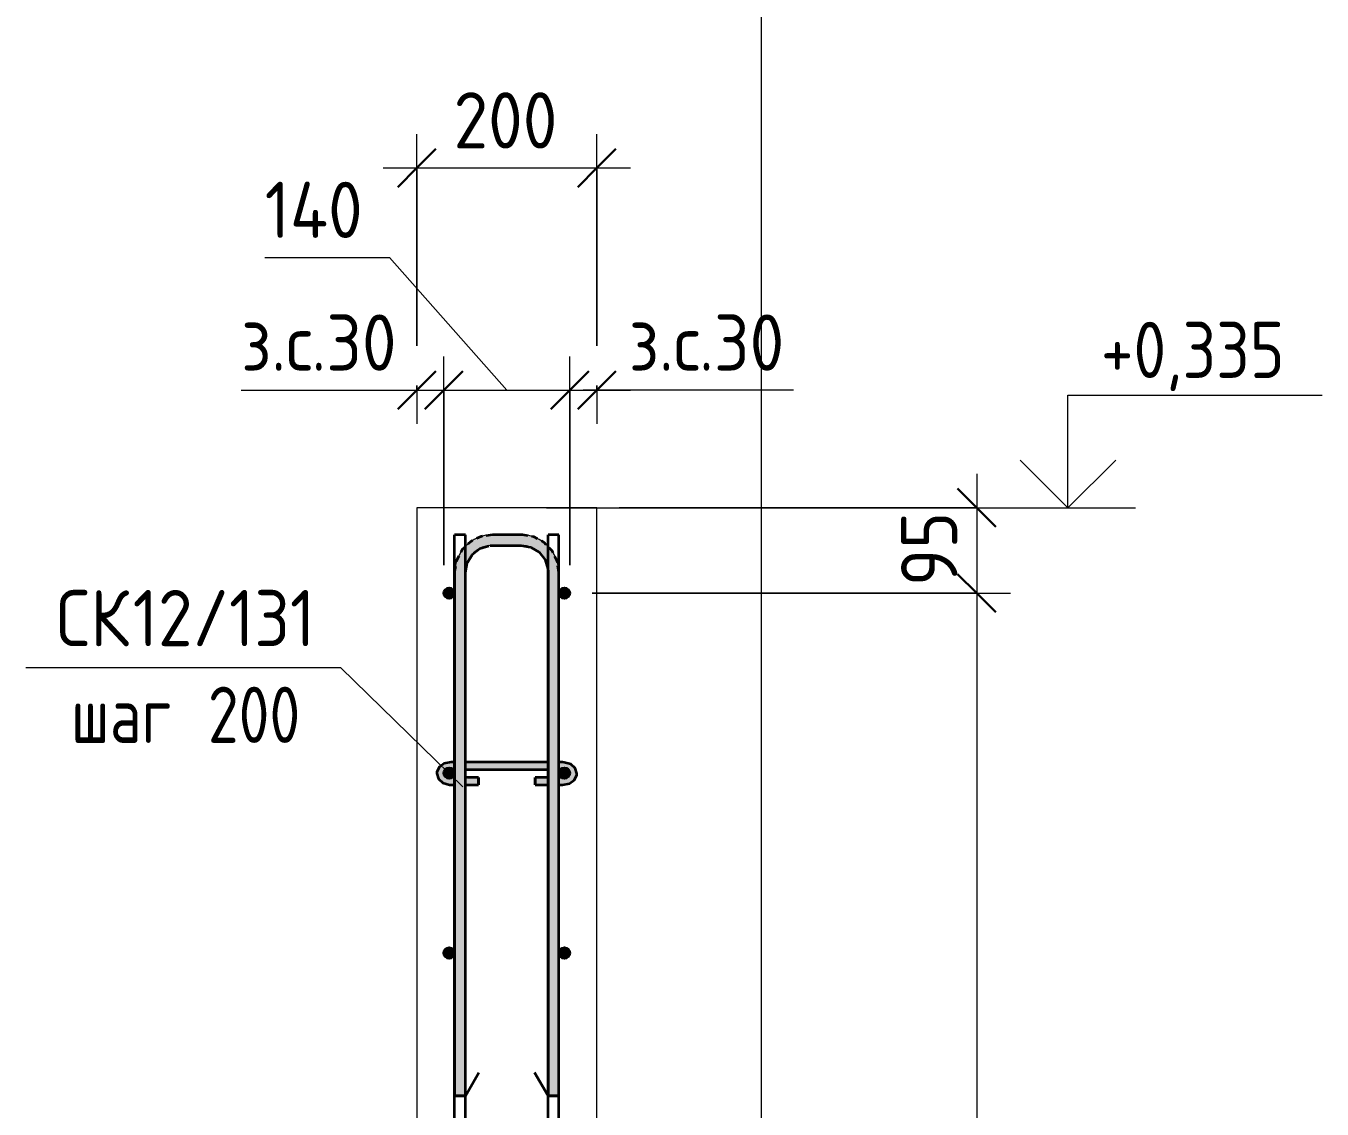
# Model space of a CAD drawing. Header units: millimetres. Extents: x -39853 to 12393, y -4903 to 80275.
# Drawn here: x 3796 to 5236, y -333 to 871 of the extents above; entities that cross this region are included whole.
import ezdxf

# ---------------------------------------------------------------- set-up
doc = ezdxf.new("R2010")
doc.units = ezdxf.units.MM
for name, color, linetype, lineweight in [('AA_Dim', 7, 'Continuous', 9), ('AA_Dim-25', 7, 'Continuous', 9), ('AA_Oformlenie', 7, 'Continuous', 9), ('AA_Vinoska', 7, 'Continuous', 9), ('AA_Visotnaya otmetka', 7, 'Continuous', 9), ('AF_Stena_Опалубка', 253, 'Continuous', 20), ('KR_Armatura', 7, 'Continuous', 20), ('KR_Armatura_Tonkie', 7, 'Continuous', 20)]:
    doc.layers.add(name, color=color, linetype=linetype, lineweight=lineweight)
doc.styles.add('ISOCPEUR_6', font='isocpeur.ttf', dxfattribs={"width": 0.9, "height": 62.5})
doc.styles.add('ISOCPEUR_7', font='isocpeur.ttf', dxfattribs={"width": 0.8, "height": 62.5})
doc.styles.add('ISOCPEUR_8', font='isocpeur.ttf', dxfattribs={"width": 0.85, "height": 62.5})
doc.dimstyles.new('00_Точн_3_знака__прозр__3', dxfattribs={"dimscale": 304.8, "dimtxt": 62.248823, "dimasz": 0.139436, "dimexe": 0.123031, "dimexo": 0.082021, "dimgap": 0.008202, "dimtad": 1, "dimdec": 3, "dimrnd": 0.001, "dimdsep": 46, "dimtxsty": 'ISOCPEUR_6', "dimblk1": 'OBLIQUE', "dimblk2": 'OBLIQUE', "dimsah": 1, "dimcen": 0.09, "dimdle": 0.123031, "dimazin": 0, "dimtfac": 1, "dimtdec": 4, "dimtix": 1, "dimtmove": 0, "dimatfit": 3, "dimfxl": 1, "dimtvp": 1, "dimtolj": 1, "dimtzin": 0, "dimlwd": 18, "dimlwe": 18, "dimarcsym": 2})
doc.dimstyles.new('05_Округл_5мм__прозр__2', dxfattribs={"dimscale": 304.8, "dimtxt": 62.248823, "dimasz": 0.139436, "dimexe": 0.123031, "dimexo": 0.082021, "dimgap": 0.008202, "dimtad": 1, "dimdec": 0, "dimrnd": 5, "dimdsep": 46, "dimtxsty": 'ISOCPEUR_6', "dimblk1": 'OBLIQUE', "dimblk2": 'OBLIQUE', "dimsah": 1, "dimcen": 0.09, "dimdle": 0.123031, "dimazin": 0, "dimtfac": 1, "dimtdec": 4, "dimtix": 1, "dimtmove": 1, "dimatfit": 3, "dimfxl": 1, "dimtvp": 1, "dimtolj": 1, "dimtzin": 0, "dimlwd": 18, "dimlwe": 18, "dimarcsym": 2})
doc.dimstyles.new('05_Округл_5мм__прозр__3', dxfattribs={"dimscale": 304.8, "dimtxt": 62.248823, "dimasz": 0.139436, "dimexe": 0.123031, "dimexo": 0.082021, "dimgap": 0.008202, "dimtad": 1, "dimdec": 0, "dimrnd": 5, "dimdsep": 46, "dimtxsty": 'ISOCPEUR_6', "dimblk1": 'OBLIQUE', "dimblk2": 'OBLIQUE', "dimsah": 1, "dimcen": 0.09, "dimdle": 0.123031, "dimazin": 0, "dimtfac": 1, "dimtdec": 4, "dimtix": 1, "dimtmove": 0, "dimatfit": 3, "dimfxl": 1, "dimtvp": 1, "dimtolj": 1, "dimtzin": 0, "dimlwd": 18, "dimlwe": 18, "dimarcsym": 2})

# ---------------------------------------------------------------- blocks, each defined once
blk = doc.blocks.new('350_Стержень П торец СК-СГ _НесАрм_РабПлоск_ - 350_Стержень П торец СК-СГ _НесАрм_РабПлоск_-4048872-2-2 Армирование')
at = {"layer": 'KR_Armatura_Tonkie', "lineweight": 35}
blk.add_hatch(color=14, dxfattribs=at).paths.add_polyline_path([(-77207.8, -318.9), (-77196.1, -318.9), (-77196, 264.3), (-77195.1, 270.8), (-77192.1, 278.1), (-77187.3, 284.3), (-77181, 289.1), (-77173.8, 292.1), (-77166, 293.2), (-77134, 293.2), (-77126.1, 292.1), (-77118.1, 288.5), (-77112.6, 284.3), (-77107.8, 278.1), (-77104.8, 270.8), (-77103.8, 263), (-77103.8, -318.9), (-77092.1, -318.9), (-77092.1, 263), (-77093.6, 273.8), (-77097.7, 283.9), (-77104.4, 292.6), (-77113, 299.2), (-77123.1, 303.4), (-77134, 304.8), (-77166, 304.8), (-77176.8, 303.4), (-77186.9, 299.2), (-77196, 292), (-77202.2, 283.9), (-77206.4, 273.8), (-77207.8, 263), (-77207.8, -301.3)])
at = {"layer": 'KR_Armatura'}
for p, q in [((-77134, 304.8), (-77166, 304.8)), ((-77166, 293.2), (-77134, 293.2)), ((-77207.8, 263), (-77207.8, -318.9)), ((-77196.1, -318.9), (-77196.1, 263)), ((-77103.8, 263), (-77103.8, -318.9)), ((-77092.1, -318.9), (-77092.1, 263)), ((-77207.8, -318.9), (-77196.1, -318.9)), ((-77103.8, -318.9), (-77092.1, -318.9))]:
    blk.add_line(p, q, dxfattribs=at)
for centre, radius, start, end in [((-77166, 263), 41.8, 90, 135.9527), ((-77134, 263), 41.8, 44.0473, 90), ((-77166, 263), 41.8, 135.9527, 180), ((-77166, 263), 30.2, 90, 177.51), ((-77134, 263), 30.2, 2.49, 90), ((-77134, 263), 41.8, 360, 44.0473), ((-77166, 263), 30.2, 177.51, 180), ((-77134, 263), 30.2, 0, 2.49)]:
    blk.add_arc(centre, radius, start, end, dxfattribs=at)
at = {"layer": 'KR_Armatura_Tonkie', "lineweight": 35}
for p, q in [((-77207.8, -318.9), (-77196.1, -318.9)), ((-77103.8, -318.9), (-77092.1, -318.9))]:
    blk.add_line(p, q, dxfattribs=at)
blk = doc.blocks.new('350_Стержень П торец СК-СГ _НесАрм_РабПлоск_ - 350_Стержень П торец СК-СГ _НесАрм_РабПлоск_-V11-2-2 Армирование')
at = {"layer": 'KR_Armatura_Tonkie', "lineweight": 35}
h = blk.add_hatch(color=14, dxfattribs=at)
h.paths.add_polyline_path([(-77196.1, 263), (-77196, 263), (-77194.7, 271.3), (-77191.9, 278.1), (-77187, 284.3), (-77180.6, 289.1), (-77173.7, 292), (-77175.3, 291.5), (-77181.7, 288.6), (-77187.8, 283.7), (-77192.2, 277.7), (-77195.1, 270.8), (-77196.1, 263.6)])
h.paths.add_polyline_path([(-77207.8, 263), (-77206.3, 274), (-77201.9, 284.3), (-77194.8, 293.1), (-77186, 299.6), (-77175.8, 303.5), (-77177.2, 303.4), (-77187.1, 299.2), (-77196, 292.2), (-77202.5, 283.5), (-77206.5, 273.8), (-77208, 263)])
h = blk.add_hatch(color=14, dxfattribs=at)
h.paths.add_polyline_path([(-77103.8, 263), (-77103.8, 263), (-77105.1, 271.4), (-77108.3, 278.7), (-77113.2, 284.8), (-77119.3, 289.3), (-77126.2, 292.1), (-77125.8, 291.8), (-77118.9, 288.9), (-77112.5, 283.9), (-77107.8, 277.6), (-77105, 270.8), (-77104, 263)])
h.paths.add_polyline_path([(-77092, 263), (-77093.6, 274.3), (-77097.8, 284.3), (-77104.7, 293.1), (-77113.4, 299.6), (-77123.1, 303.6), (-77123, 303.3), (-77112.7, 299), (-77103.8, 291.9), (-77097.5, 283.3), (-77093.4, 272.8), (-77092.1, 263)])
blk.add_hatch(color=14, dxfattribs=at).paths.add_polyline_path([(-77208, -318.9), (-77207.8, -318.9), (-77208, -301.3)])
for p, q in [((-77166, 305), (-77173.4, 303.9)), ((-77134, 305), (-77166, 305)), ((-77168.3, 292.9), (-77166, 293)), ((-77166, 293), (-77134, 293)), ((-77134, 293), (-77123.6, 291.1)), ((-77122.9, 290.8), (-77114.1, 285.5)), ((-77193.7, 274.1), (-77188.4, 282.8)), ((-77208, 263), (-77208, -318.9)), ((-77196, 263), (-77194.1, 273.3)), ((-77196, -318.9), (-77196, 263)), ((-77104.1, 265.4), (-77104, 263)), ((-77104, 263), (-77104, -318.9)), ((-77092, 263), (-77093.1, 270.4)), ((-77092, -318.9), (-77092, 263)), ((-77196, -318.9), (-77181, -292.9)), ((-77104, -318.9), (-77119, -292.9)), ((-77196, -318.9), (-77208, -318.9)), ((-77207.8, -318.9), (-77196.2, -318.9)), ((-77102.2, -318.9), (-77104, -318.9)), ((-77103.8, -318.9), (-77092.2, -318.9)), ((-77101, -318.9), (-77102.2, -318.9)), ((-77099.5, -318.9), (-77101, -318.9)), ((-77092, -318.9), (-77099.5, -318.9))]:
    blk.add_line(p, q, dxfattribs=at)
at = {"layer": 'KR_Armatura_Tonkie', "lineweight": 35, "flags": 128}
for points in [[(-77177.1, 303.3), (-77178.6, 303), (-77183.6, 300.6)], [(-77126.7, 303.9), (-77132.4, 305), (-77134, 305)], [(-77115.8, 300.4), (-77119.8, 302.5), (-77122.1, 303)], [(-77196.8, 290.9), (-77199.4, 288.4), (-77201, 285.5)], [(-77187.9, 298.5), (-77190.1, 297.3), (-77193.3, 294.3)], [(-77188.4, 282.9), (-77179.8, 289.6), (-77170, 292.6)], [(-77106.1, 293.9), (-77108.5, 296.4), (-77111.5, 298)], [(-77098.5, 284.9), (-77099.6, 287.2), (-77102.7, 290.3)], [(-77203.4, 281.1), (-77205.5, 277.1), (-77206, 274.8)], [(-77114, 285.4), (-77107.4, 276.9), (-77104.3, 267)], [(-77093.7, 274.1), (-77093.9, 275.7), (-77096.4, 280.6)], [(-77206.8, 270.2), (-77207.9, 264.5), (-77208, 263)]]:
    blk.add_lwpolyline(points, dxfattribs=at)
blk = doc.blocks.new('350_Стержень П торец СК-СГ _НесАрм_РабПлоск_ - 350_Стержень П торец СК-СГ _НесАрм_РабПлоск_-4142405-2-2 Армирование')
at = {"layer": 'KR_Armatura_Tonkie'}
for points in [[(-77214, -966), (-77212.4, -965.8), (-77211, -965.2), (-77209.7, -964.2), (-77208.8, -963), (-77208.2, -961.6), (-77208, -960), (-77208.2, -958.4), (-77208.8, -957), (-77209.7, -955.8), (-77211, -954.8), (-77212.4, -954.2), (-77214, -954), (-77215.5, -954.2), (-77217, -954.8), (-77218.2, -955.8), (-77219.2, -957), (-77219.8, -958.4), (-77220, -960), (-77219.8, -961.6), (-77219.2, -963), (-77218.2, -964.2), (-77217, -965.2), (-77215.5, -965.8)], [(-77086, -966), (-77084.4, -965.8), (-77083, -965.2), (-77081.7, -964.2), (-77080.8, -963), (-77080.2, -961.6), (-77080, -960), (-77080.2, -958.4), (-77080.8, -957), (-77081.7, -955.8), (-77083, -954.8), (-77084.4, -954.2), (-77086, -954), (-77087.5, -954.2), (-77089, -954.8), (-77090.2, -955.8), (-77091.2, -957), (-77091.8, -958.4), (-77092, -960), (-77091.8, -961.6), (-77091.2, -963), (-77090.2, -964.2), (-77089, -965.2), (-77087.5, -965.8)]]:
    blk.add_hatch(color=256, dxfattribs=at).paths.add_polyline_path(points)
at = {"layer": 'AA_Oformlenie'}
for centre, start, end in [((-77214, -960), 90, 270), ((-77214, -960), 270, 90), ((-77086, -960), 90, 270), ((-77086, -960), 270, 90)]:
    blk.add_arc(centre, 6, start, end, dxfattribs=at)
at = {"layer": 'KR_Armatura_Tonkie', "lineweight": 35}
for centre in [(-77214, -960), (-77086, -960)]:
    blk.add_circle(centre, 6, dxfattribs=at)
blk = doc.blocks.new('261_Шпилька массив _НесАрм_РабПлоск_ - 8 А240-4178995-2-2 Армирование')
at = {"layer": 'KR_Armatura_Tonkie', "lineweight": 35}
for points in [[(-77211.8, 27), (-77211.8, 33.8), (-77214.4, 34.1), (-77216.5, 34.6), (-77217, 34.8), (-77218.7, 36.5), (-77219.2, 37), (-77219.9, 39.5), (-77219.9, 40.1), (-77219.3, 42.6), (-77218.7, 43.6), (-77217.9, 44.5), (-77217, 45.2), (-77215.5, 45.8), (-77214, 46), (-77211.8, 46), (-77211.8, 50.8), (-77217.9, 50), (-77223.1, 47.5), (-77226.6, 43.8), (-77227.8, 39.5), (-77226.6, 35.2), (-77222.8, 31.1), (-77220.1, 29), (-77217.9, 28), (-77215.2, 27.6)], [(-77088, 27), (-77080.4, 28.5), (-77075.5, 31.7), (-77073.2, 35.2), (-77072, 39.5), (-77073.2, 43.8), (-77076.6, 47.5), (-77082.1, 50), (-77088, 50.8), (-77088, 45.6), (-77086.9, 45.9), (-77085.9, 46), (-77083.8, 45.5), (-77082.1, 44.5), (-77081.2, 43.5), (-77080.5, 42.3), (-77080.1, 41.2), (-77080.1, 39.2), (-77080.2, 38.4), (-77081, 36.6), (-77081.8, 35.7), (-77084, 34.4), (-77085.3, 34.1), (-77088, 33.6), (-77088, 27.2)]]:
    blk.add_hatch(color=256, dxfattribs=at).paths.add_polyline_path(points)
h = blk.add_hatch(color=256, dxfattribs=at)
h.paths.add_polyline_path([(-77211.8, 33.8), (-77211.8, 34.5), (-77212.4, 34)])
h.paths.add_polyline_path([(-77226.6, 43.8), (-77223.1, 47.5), (-77217.7, 50), (-77211.8, 50.8), (-77211.8, 52), (-77218, 51), (-77220.5, 49.8), (-77223.8, 47.2)])
h = blk.add_hatch(color=256, dxfattribs=at)
h.paths.add_polyline_path([(-77211.8, 50.8), (-77208, 50.8), (-77208, 52), (-77211.8, 51.9), (-77211.8, 51.5)])
h.paths.add_polyline_path([(-77186, 50.8), (-77104, 50.9), (-77104, 52), (-77196, 51.9), (-77196, 50.8)])
h.paths.add_polyline_path([(-77092, 50.8), (-77088, 50.8), (-77088, 52), (-77092, 51.8), (-77092, 50.8)])
h = blk.add_hatch(color=256, dxfattribs=at)
h.paths.add_polyline_path([(-77208.2, 44), (-77208, 44.2), (-77208, 50.8), (-77211.8, 50.8), (-77211.8, 45.5), (-77210.1, 44.5), (-77209.2, 44), (-77208.7, 44)])
h.paths.add_polyline_path([(-77196, 44), (-77104, 44.1), (-77104, 50.8), (-77196, 50.8), (-77196, 44)])
h.paths.add_polyline_path([(-77092, 44), (-77090.2, 44.2), (-77088, 46), (-77088, 50.8), (-77092, 50.8), (-77092, 44.1)])
h = blk.add_hatch(color=256, dxfattribs=at)
h.paths.add_polyline_path([(-77088, 33.8), (-77087.5, 34.2), (-77088, 34.2), (-77088, 34)])
h.paths.add_polyline_path([(-77073.2, 43.8), (-77075.6, 47.4), (-77080.4, 50.5), (-77088, 51.9), (-77088, 50.8), (-77081.8, 50), (-77076.6, 47.5)])
h = blk.add_hatch(color=256, dxfattribs=at)
h.paths.add_polyline_path([(-77209.7, 33.8), (-77208, 33.8), (-77208, 35), (-77211, 34.8), (-77211.8, 34.2), (-77211.8, 33.8)])
h.paths.add_polyline_path([(-77181.5, 33.8), (-77181.5, 35), (-77196, 34.9), (-77196, 33.8), (-77186, 33.8)])
h = blk.add_hatch(color=256, dxfattribs=at)
h.paths.add_polyline_path([(-77181.5, 27), (-77181.5, 33.8), (-77196, 33.6), (-77196, 27), (-77186, 27)])
h.paths.add_polyline_path([(-77211.8, 27), (-77208, 27.2), (-77208, 33.8), (-77211.8, 33.6), (-77211.8, 27.2)])
h = blk.add_hatch(color=256, dxfattribs=at)
h.paths.add_polyline_path([(-77118.1, 33.8), (-77104, 33.8), (-77104, 35), (-77118.3, 34.9), (-77118.3, 33.8)])
h.paths.add_polyline_path([(-77088, 33.8), (-77088.2, 34.5), (-77089.6, 35), (-77092, 34.8), (-77092, 33.8), (-77088.4, 33.8)])
h = blk.add_hatch(color=256, dxfattribs=at)
h.paths.add_polyline_path([(-77118.1, 27), (-77104, 27.2), (-77104, 33.8), (-77118.3, 33.8), (-77118.3, 27)])
h.paths.add_polyline_path([(-77092, 27), (-77088, 27.2), (-77088, 33.8), (-77092, 33.6), (-77092, 27)])
for p, q in [((-77208, 52), (-77211.8, 52)), ((-77209.6, 44), (-77208, 44)), ((-77104, 52), (-77196, 52)), ((-77196, 44), (-77104, 44)), ((-77088, 52), (-77092, 52)), ((-77092, 44), (-77090.4, 44)), ((-77208, 35), (-77210.7, 35)), ((-77181.5, 35), (-77196, 35)), ((-77181.5, 35), (-77181.5, 33.8)), ((-77181.5, 28.2), (-77181.5, 34.9)), ((-77181.5, 33.8), (-77181.5, 27)), ((-77104, 35), (-77118.3, 35)), ((-77118.3, 33.8), (-77118.3, 35)), ((-77118.3, 34.9), (-77118.3, 28.2)), ((-77118.3, 27), (-77118.3, 33.8)), ((-77089.2, 35), (-77092, 35)), ((-77211.8, 27), (-77208, 27)), ((-77196, 27), (-77181.5, 27)), ((-77181.5, 27.2), (-77181.5, 28.2)), ((-77118.3, 28.2), (-77118.3, 27.2)), ((-77118.3, 27), (-77104, 27)), ((-77092, 27), (-77088, 27))]:
    blk.add_line(p, q, dxfattribs=at)
at = {"layer": 'KR_Armatura_Tonkie', "lineweight": 35, "flags": 128}
for points in [[(-77211.8, 52), (-77219.4, 50.5), (-77225, 46.6), (-77227.7, 41.1), (-77227.8, 39.5)], [(-77072, 39.5), (-77073.8, 45.4), (-77078.8, 49.8), (-77086.1, 51.9), (-77088, 52)], [(-77227.8, 39.5), (-77225.9, 33.6), (-77220.9, 29.2), (-77213.7, 27.1), (-77211.8, 27)], [(-77088, 27), (-77080.4, 28.5), (-77074.8, 32.4), (-77072.1, 37.9), (-77072, 39.5)]]:
    blk.add_lwpolyline(points, dxfattribs=at)
blk = doc.blocks.new('011_Прямоугольник обрыва _ЭлУзла_ - 011_Прямоугольник обрыва _ЭлУзла_-4146452-2-2 Армирование')
at = {"layer": 'AA_Oformlenie'}
blk.add_line((-76867.3, 1978.9), (-76867.3, -1512.6), dxfattribs=at)
blk = doc.blocks.new('DIMBLOCK132-2-2 Армирование')
at = {"layer": 'AA_Dim-25', "lineweight": 18}
for p, q in [((4852.5, 372.5), (4852.5, 240)), ((4455.1, 335), (4890, 335)), ((4852.5, 335), (4455.1, 335)), ((4425.1, 240), (4890, 240)), ((4852.5, 240), (4425.1, 240))]:
    blk.add_line(p, q, dxfattribs=at)
at = {"layer": 'AA_Dim-25', "lineweight": 30}
for p, q in [((4852.5, 335), (4831.2, 356.3)), ((4852.5, 335), (4873.7, 313.8)), ((4852.5, 240), (4831.2, 261.3)), ((4852.5, 240), (4873.7, 218.8))]:
    blk.add_line(p, q, dxfattribs=at)
at = {"layer": 'AA_Dim-25', "color": 0, "lineweight": 18, "insert": (4768.3, 248), "char_height": 62.5, "width": 94.81, "attachment_point": 1, "rotation": 90, "line_spacing_factor": 1.149209, "style": 'ISOCPEUR_6'}
blk.add_mtext('95', dxfattribs=at)
blk = doc.blocks.new('_Oblique')
at = {"color": 0, "linetype": 'ByBlock', "lineweight": -2}
blk.add_line((-0.5, -0.5), (0.5, 0.5), dxfattribs=at)
blk = doc.blocks.new('DIMBLOCK133-2-2 Армирование')
at = {"layer": 'AA_Dim-25', "lineweight": 30}
for p, q in [((4852.5, 240), (4831.2, 261.3)), ((4852.5, 240), (4873.7, 218.8)), ((4852.5, -2760), (4831.2, -2738.7)), ((4852.5, -2760), (4873.7, -2781.2))]:
    blk.add_line(p, q, dxfattribs=at)
at = {"layer": 'AA_Dim-25', "lineweight": 18}
for p, q in [((4425.1, 240), (4890, 240)), ((4852.5, 240), (4425.1, 240)), ((4852.5, 240), (4852.5, -2760)), ((4425.1, -2760), (4890, -2760)), ((4852.5, -2760), (4425.1, -2760))]:
    blk.add_line(p, q, dxfattribs=at)
at = {"layer": 'AA_Dim-25', "color": 0, "lineweight": 18, "insert": (4768.3, -1471.9), "char_height": 62.5, "width": 508.525, "attachment_point": 1, "rotation": 90, "line_spacing_factor": 1.149209, "style": 'ISOCPEUR_6'}
blk.add_mtext('200х15=3000', dxfattribs=at)
blk = doc.blocks.new('042_М_Арматуры - Диам длина поз _ Комментарий-3662934-2-2 Армирование')
at = {"layer": 'AA_Vinoska'}
blk.add_line((-77986.3, -2667.2), (-77636.3, -2667.2), dxfattribs=at)
blk = doc.blocks.new('Высотные отметки - Стрелка вверх-400292-2-2 Армирование')
at = {"layer": 'AA_Vinoska'}
for p, q in [((-76526.3, 460), (-76243.8, 460)), ((-76526.3, 335), (-76526.3, 460)), ((-76526.3, 335), (-76579.3, 388)), ((-76526.3, 335), (-76473.2, 388)), ((-76601.3, 335), (-76451.3, 335))]:
    blk.add_line(p, q, dxfattribs=at)
blk = doc.blocks.new('DIMBLOCK147-2-2 Армирование')
at = {"layer": 'AA_Dim-25', "lineweight": 18}
for p, q in [((4260.1, 271), (4260.1, 503.1)), ((4034.8, 465.6), (4243, 465.6)), ((4192.6, 465.6), (4260.1, 465.6)), ((4230.1, 470.7), (4230.1, 428.1)), ((4230.1, 465.6), (4230.1, 470.7)), ((4243, 465.6), (4245.1, 465.6)), ((4260.1, 465.6), (4260.1, 271))]:
    blk.add_line(p, q, dxfattribs=at)
at = {"layer": 'AA_Dim-25', "lineweight": 30}
for p, q in [((4230.1, 465.6), (4251.4, 486.9)), ((4260.1, 465.6), (4281.4, 486.9)), ((4230.1, 465.6), (4208.9, 444.4)), ((4260.1, 465.6), (4238.9, 444.4))]:
    blk.add_line(p, q, dxfattribs=at)
at = {"layer": 'AA_Dim-25', "color": 0, "lineweight": 18, "insert": (4034.8, 549.8), "char_height": 62.5, "width": 219.786, "attachment_point": 1, "line_spacing_factor": 1.149209, "style": 'ISOCPEUR_6'}
blk.add_mtext('з.с.30', dxfattribs=at)
blk = doc.blocks.new('DIMBLOCK148-2-2 Армирование')
at = {"layer": 'AA_Dim-25', "lineweight": 18}
for p, q in [((4061, 613.1), (4199.7, 613.1)), ((4199.7, 613.1), (4330.1, 465.6)), ((4260.1, 271), (4260.1, 503.1)), ((4400.1, 271), (4400.1, 503.1)), ((4260.1, 465.6), (4400.1, 465.6)), ((4260.1, 465.6), (4260.1, 271)), ((4400.1, 465.6), (4400.1, 271))]:
    blk.add_line(p, q, dxfattribs=at)
at = {"layer": 'AA_Dim-25', "lineweight": 30}
for p, q in [((4260.1, 465.6), (4281.4, 486.9)), ((4400.1, 465.6), (4421.4, 486.9)), ((4260.1, 465.6), (4238.9, 444.4)), ((4400.1, 465.6), (4378.9, 444.4))]:
    blk.add_line(p, q, dxfattribs=at)
at = {"layer": 'AA_Dim-25', "color": 0, "lineweight": 18, "insert": (4061, 697.3), "char_height": 62.5, "width": 136.469, "attachment_point": 1, "line_spacing_factor": 1.149209, "style": 'ISOCPEUR_6'}
blk.add_mtext('140', dxfattribs=at)
blk = doc.blocks.new('DIMBLOCK149-2-2 Армирование')
at = {"layer": 'AA_Dim-25', "lineweight": 18}
for p, q in [((4400.1, 271), (4400.1, 503.1)), ((4400.1, 465.6), (4467.6, 465.6)), ((4400.1, 465.6), (4400.1, 271)), ((4440.7, 465.6), (4415.1, 465.6)), ((4430.1, 470.7), (4430.1, 428.1)), ((4430.1, 465.6), (4430.1, 470.7)), ((4648.9, 465.6), (4440.7, 465.6))]:
    blk.add_line(p, q, dxfattribs=at)
at = {"layer": 'AA_Dim-25', "lineweight": 30}
for p, q in [((4400.1, 465.6), (4421.4, 486.9)), ((4430.1, 465.6), (4451.4, 486.9)), ((4400.1, 465.6), (4378.9, 444.4)), ((4430.1, 465.6), (4408.9, 444.4))]:
    blk.add_line(p, q, dxfattribs=at)
at = {"layer": 'AA_Dim-25', "color": 0, "lineweight": 18, "insert": (4465.7, 549.8), "char_height": 62.5, "width": 219.786, "attachment_point": 1, "line_spacing_factor": 1.149209, "style": 'ISOCPEUR_6'}
blk.add_mtext('з.с.30', dxfattribs=at)
blk = doc.blocks.new('DIMBLOCK150-2-2 Армирование')
at = {"layer": 'AA_Dim-25', "lineweight": 18}
for p, q in [((4230.1, 515), (4230.1, 750.2)), ((4430.1, 515), (4430.1, 750.2)), ((4192.6, 712.7), (4467.6, 712.7)), ((4230.1, 712.7), (4230.1, 515)), ((4430.1, 712.7), (4430.1, 515))]:
    blk.add_line(p, q, dxfattribs=at)
at = {"layer": 'AA_Dim-25', "lineweight": 30}
for p, q in [((4230.1, 712.7), (4251.4, 733.9)), ((4430.1, 712.7), (4451.4, 733.9)), ((4230.1, 712.7), (4208.9, 691.4)), ((4430.1, 712.7), (4408.9, 691.4))]:
    blk.add_line(p, q, dxfattribs=at)
at = {"layer": 'AA_Dim-25', "color": 0, "lineweight": 18, "insert": (4270.9, 796.8), "char_height": 62.5, "width": 142.215, "attachment_point": 1, "line_spacing_factor": 1.149209, "style": 'ISOCPEUR_6'}
blk.add_mtext('200', dxfattribs=at)

msp = doc.modelspace()

# ---------------------------------------------------------------- hatches: boundary and pattern name
at = {"layer": 'KR_Armatura'}
h = msp.add_hatch(color=256, dxfattribs=at)
edge = h.paths.add_edge_path()
edge.add_arc((4266.1073, 240), 6, 0, 360)
for points in [[(4266.1073, 234), (4271.3034, 237), (4271.3034, 243), (4266.1073, 246), (4260.9111, 243), (4260.9111, 237)], [(4394.1073, 234), (4399.3034, 237), (4399.3034, 243), (4394.1073, 246), (4388.9111, 243), (4388.9111, 237)], [(4266.1073, 34), (4271.3034, 37), (4271.3034, 43), (4266.1073, 46), (4260.9111, 43), (4260.9111, 37)], [(4394.1073, 34), (4399.3034, 37), (4399.3034, 43), (4394.1073, 46), (4388.9111, 43), (4388.9111, 37)], [(4266.1073, -166), (4271.3034, -163), (4271.3034, -157), (4266.1073, -154), (4260.9111, -157), (4260.9111, -163)], [(4394.1073, -166), (4399.3034, -163), (4399.3034, -157), (4394.1073, -154), (4388.9111, -157), (4388.9111, -163)]]:
    msp.add_hatch(color=256, dxfattribs=at).paths.add_polyline_path(points)
h = msp.add_hatch(color=256, dxfattribs=at)
edge = h.paths.add_edge_path()
edge.add_arc((4394.1073, 240), 6, 0, 360)
h = msp.add_hatch(color=256, dxfattribs=at)
edge = h.paths.add_edge_path()
edge.add_arc((4266.1073, 40), 6, 0, 360)
h = msp.add_hatch(color=256, dxfattribs=at)
edge = h.paths.add_edge_path()
edge.add_arc((4394.1073, 40), 6, 0, 360)
h = msp.add_hatch(color=256, dxfattribs=at)
edge = h.paths.add_edge_path()
edge.add_arc((4266.1073, -160), 6, 0, 360)
h = msp.add_hatch(color=256, dxfattribs=at)
edge = h.paths.add_edge_path()
edge.add_arc((4394.1073, -160), 6, 0, 360)

# ---------------------------------------------------------------- linework, layer by layer
at = {"layer": 'AA_Vinoska'}
msp.add_line((4281.0825, 24.6528), (4145.6206, 157.2015), dxfattribs=at)
at = {"layer": 'AA_Visotnaya otmetka'}
for q in [(4953.7814, 335), (4374.2867, 335)]:
    msp.add_line((4374.2867, 335), q, dxfattribs=at)
at = {"layer": 'AF_Stena_Опалубка'}
for p, q in [((4430.1073, 335), (4230.1073, 335)), ((4230.1073, 335), (4230.1073, -2810)), ((4430.1073, -2810), (4430.1073, 335))]:
    msp.add_line(p, q, dxfattribs=at)
at = {"layer": 'KR_Armatura'}
for p, q in [((4266.1073, 246), (4260.9111, 243)), ((4271.3034, 243), (4266.1073, 246)), ((4394.1073, 246), (4388.9111, 243)), ((4399.3034, 243), (4394.1073, 246)), ((4260.9111, 243), (4260.9111, 237)), ((4260.9111, 237), (4266.1073, 234)), ((4266.1073, 234), (4271.3034, 237)), ((4271.3034, 237), (4271.3034, 243)), ((4388.9111, 243), (4388.9111, 237)), ((4388.9111, 237), (4394.1073, 234)), ((4394.1073, 234), (4399.3034, 237)), ((4399.3034, 237), (4399.3034, 243)), ((4266.1073, 46), (4260.9111, 43)), ((4271.3034, 43), (4266.1073, 46)), ((4394.1073, 46), (4388.9111, 43)), ((4399.3034, 43), (4394.1073, 46)), ((4260.9111, 43), (4260.9111, 37)), ((4260.9111, 37), (4266.1073, 34)), ((4266.1073, 34), (4271.3034, 37)), ((4271.3034, 37), (4271.3034, 43)), ((4388.9111, 43), (4388.9111, 37)), ((4388.9111, 37), (4394.1073, 34)), ((4394.1073, 34), (4399.3034, 37)), ((4399.3034, 37), (4399.3034, 43)), ((4266.1073, -154), (4260.9111, -157)), ((4260.9111, -157), (4260.9111, -163)), ((4271.3034, -157), (4266.1073, -154)), ((4271.3034, -163), (4271.3034, -157)), ((4394.1073, -154), (4388.9111, -157)), ((4388.9111, -157), (4388.9111, -163)), ((4399.3034, -157), (4394.1073, -154)), ((4399.3034, -163), (4399.3034, -157)), ((4260.9111, -163), (4266.1073, -166)), ((4266.1073, -166), (4271.3034, -163)), ((4388.9111, -163), (4394.1073, -166)), ((4394.1073, -166), (4399.3034, -163))]:
    msp.add_line(p, q, dxfattribs=at)
for centre in [(4266.1073, 240), (4394.1073, 240), (4266.1073, 40), (4394.1073, 40), (4266.1073, -160), (4394.1073, -160)]:
    msp.add_circle(centre, 6, dxfattribs=at)
at = {"layer": 'KR_Armatura_Tonkie', "lineweight": 35}
for p, q in [((4284.1073, 305), (4272.1073, 305)), ((4272.1073, -2802), (4272.1073, 305)), ((4284.1073, 305), (4272.1073, 305)), ((4272.1073, -2802), (4272.1073, 305)), ((4284.1073, -2802), (4284.1073, 305)), ((4284.1073, -2802), (4284.1073, 305)), ((4388.1073, 305), (4376.1073, 305)), ((4376.1073, -2802), (4376.1073, 305)), ((4388.1073, 305), (4376.1073, 305)), ((4376.1073, -2802), (4376.1073, 305)), ((4388.1073, -2802), (4388.1073, 305)), ((4388.1073, -2802), (4388.1073, 305))]:
    msp.add_line(p, q, dxfattribs=at)

# ---------------------------------------------------------------- block references
at = {"layer": 'AA_Oformlenie'}
msp.add_blockref('011_Прямоугольник обрыва _ЭлУзла_ - 011_Прямоугольник обрыва _ЭлУзла_-4146452-2-2 Армирование', (81480.0636, 0), dxfattribs=at)
at = {"layer": 'AA_Vinoska'}
for name, p in [('Высотные отметки - Стрелка вверх-400292-2-2 Армирование', (81480.0636, 0)), ('042_М_Арматуры - Диам длина поз _ Комментарий-3662934-2-2 Армирование', (81781.9286, 2824.4136))]:
    msp.add_blockref(name, p, dxfattribs=at)
at = {"layer": 'KR_Armatura'}
for p in [(81480.0636, 1200), (81480.0636, 1000), (81480.0636, 800)]:
    msp.add_blockref('350_Стержень П торец СК-СГ _НесАрм_РабПлоск_ - 350_Стержень П торец СК-СГ _НесАрм_РабПлоск_-4142405-2-2 Армирование', p, dxfattribs=at)
at = {"layer": 'KR_Armatura_Tonkie', "lineweight": 35}
for name in ['350_Стержень П торец СК-СГ _НесАрм_РабПлоск_ - 350_Стержень П торец СК-СГ _НесАрм_РабПлоск_-V11-2-2 Армирование', '350_Стержень П торец СК-СГ _НесАрм_РабПлоск_ - 350_Стержень П торец СК-СГ _НесАрм_РабПлоск_-4048872-2-2 Армирование', '261_Шпилька массив _НесАрм_РабПлоск_ - 8 А240-4178995-2-2 Армирование']:
    msp.add_blockref(name, (81480.0636, 0), dxfattribs=at)

# ---------------------------------------------------------------- texts
at = {"layer": 'AA_Vinoska', "char_height": 62.5, "attachment_point": 1}
for s, insert, width, style in [('СК', (3829.4491, 243.5541), 102.816422, 'ISOCPEUR_6'), ('12/131', (3914.2812, 243.5541), 248.923969, 'ISOCPEUR_6'), (' 200', (3966.0471, 136.0778), 166.751, 'ISOCPEUR_7'), ('шаг', (3845.6616, 136.0778), 145.907125, 'ISOCPEUR_7')]:
    msp.add_mtext(s, dxfattribs=dict(at, insert=insert, width=width, style=style))
at = {"layer": 'AA_Visotnaya otmetka', "insert": (4990.4449, 541.6535), "char_height": 62.5, "width": 242.007515, "attachment_point": 1, "line_spacing_factor": 1.149209, "style": 'ISOCPEUR_8'}
msp.add_mtext('+0,335', dxfattribs=at)

# ---------------------------------------------------------------- dimensions: what is measured, and where the dimension line sits
at = {"layer": 'AA_Dim', "lineweight": 18}
dim = msp.add_linear_dim(base=(4430.1073, 712.6614), p1=(4230.1073, 490), p2=(4430.1073, 490), dimstyle='05_Округл_5мм__прозр__3', override={"dimpost": '<>', "dimfxl": 200}, dxfattribs=at)
dim.commit()
dim.dimension.update_dxf_attribs({"geometry": 'DIMBLOCK150-2-2 Армирование', "text_midpoint": (4330.1073, 746.4114)})
for base, p1, p2, override, picture, middle in [((4400.1073, 465.6195), (4260.1073, 246), (4400.1073, 246), {"dimpost": '<>', "dimfxl": 140}, 'DIMBLOCK148-2-2 Армирование', (4129.2092, 655.6198)), ((4260.1073, 465.6195), (4230.1073, 495.6715), (4260.1073, 246), {"dimpost": 'з.с.<>', "dimfxl": 251.46744}, 'DIMBLOCK147-2-2 Армирование', (4144.7137, 508.1063)), ((4430.1073, 465.6195), (4400.1073, 246), (4430.1073, 495.6715), {"dimpost": 'з.с.<>', "dimfxl": 251.46744}, 'DIMBLOCK149-2-2 Армирование', (4575.6339, 508.1063))]:
    dim = msp.add_linear_dim(base=base, p1=p1, p2=p2, dimstyle='05_Округл_5мм__прозр__2', override=override, dxfattribs=at)
    dim.commit()
    dim.dimension.update_dxf_attribs({"geometry": picture, "text_midpoint": middle, "dimtype": 160})
for base, p1, p2, override, picture, middle in [((4852.4826, 240), (4430.1073, 335), (4400.1073, 240), {"dimpost": '<>', "dimfxl": 99.624294}, 'DIMBLOCK132-2-2 Армирование', (4818.7326, 287.5)), ((4852.4826, -2760), (4400.1073, 240), (4400.1073, -2760), {"dimpost": '200х15=<>', "dimfxl": 3000}, 'DIMBLOCK133-2-2 Армирование', (4818.7326, -1260))]:
    dim = msp.add_linear_dim(base=base, p1=p1, p2=p2, angle=90, dimstyle='00_Точн_3_знака__прозр__3', override=override, dxfattribs=at)
    dim.commit()
    dim.dimension.update_dxf_attribs({"geometry": picture, "text_midpoint": middle})

doc.saveas('drawing.dxf')
